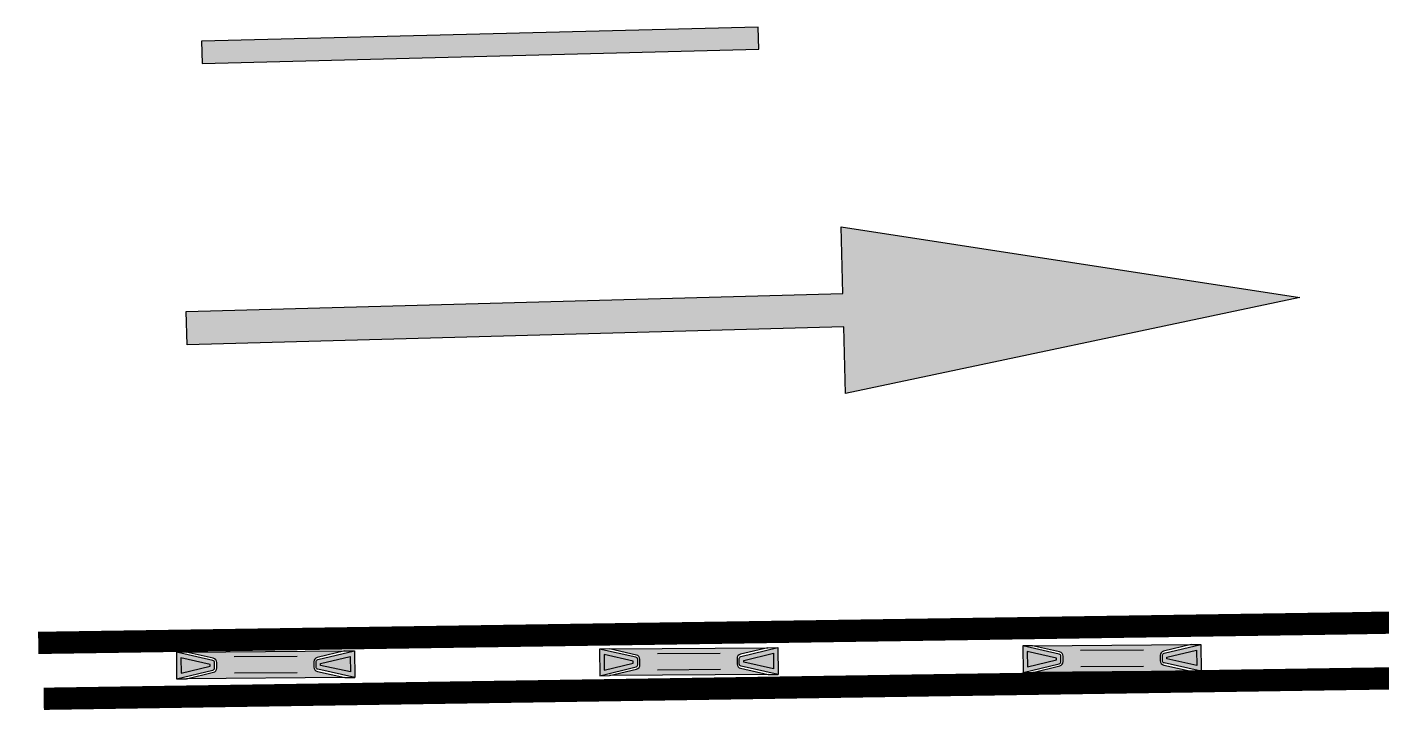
# Model space of a CAD drawing. Header units: metres. Extents: x 668617 to 675126, y 2286318 to 2293677.
# Drawn here: x 670077.86 to 670083.95, y 2287229.75 to 2287232.82 of the extents above; entities that cross this region are included whole.
import ezdxf

# ---------------------------------------------------------------- set-up
doc = ezdxf.new("R2010")
doc.units = ezdxf.units.M
doc.header["$MEASUREMENT"] = 0
for name, color, linetype in [('DMTG-D-CONFIBUS', 1, 'Continuous'), ('DMTG-SH-FLECHA FRENTE', 252, 'Continuous'), ('DMTG-SH-LINEA DISCONTINUA', 252, 'Continuous'), ('DMTG-SH-LINEA DOBLE', 252, 'Continuous')]:
    doc.layers.add(name, color=color, linetype=linetype)

# ---------------------------------------------------------------- blocks, each defined once
blk = doc.blocks.new('*U158')
blk.add_hatch(color=252).paths.add_polyline_path([(87.4762, 2.0376), (89.9755, 2.0973), (89.9732, 2.1972), (87.4739, 2.1376)])
blk.add_lwpolyline([(87.4762, 2.0376), (89.9755, 2.0973), (89.9732, 2.1972), (87.4739, 2.1376)], close=True)
blk = doc.blocks.new('*U60')
blk.add_hatch(color=252).paths.add_polyline_path([(-2.0629, 9.7883), (-2.4379, 7.7383), (-2.1379, 7.7383), (-2.1379, 4.7883), (-1.9879, 4.7883), (-1.9879, 7.7383), (-1.6879, 7.7383)])
at = {"color": 252}
blk.add_lwpolyline([(-2.0629, 9.7883), (-2.4379, 7.7383), (-2.1379, 7.7383), (-2.1379, 4.7883), (-1.9879, 4.7883), (-1.9879, 7.7383), (-1.6879, 7.7383), (-2.0629, 9.7883)], dxfattribs=at)
blk = doc.blocks.new('*U26')
at = {"ltscale": 0.1, "true_color": 0xf8d731}
h = blk.add_hatch(color=40, dxfattribs=at)
h.dxf.hatch_style = 1
h.paths.add_polyline_path([(0, -0.115), (0, -0.235), (0.1628, -0.1968, 0.348227), (0.1705, -0.1871), (0.1705, -0.1629, 0.348227), (0.1628, -0.1532)])
h.paths.add_polyline_path([(0.1505, -0.1709), (0.1505, -0.1791), (0.02, -0.2098), (0.02, -0.1402)], flags=16)
h = blk.add_hatch(color=40, dxfattribs=at)
h.dxf.hatch_style = 1
h.set_gradient(color1=(248, 153, 30), color2=(248, 215, 49), rotation=90, name='CYLINDER')
h.paths.add_polyline_path([(0.7555, -0.235), (0.6321, -0.2065, -0.349253), (0.6166, -0.187), (0.6166, -0.163, -0.000038), (0.6166, -0.163, -0.349253), (0.6321, -0.1435), (0.7555, -0.115), (0.0438, -0.115), (0.1651, -0.1435, -0.348227), (0.1805, -0.1629), (0.1805, -0.1871, -0.348227), (0.1651, -0.2065), (0.0438, -0.235)])
h = blk.add_hatch(color=40, dxfattribs=at)
h.dxf.hatch_style = 1
h.paths.add_polyline_path([(0.6344, -0.1532, 0.349253), (0.6266, -0.163), (0.6266, -0.187, 0.349253), (0.6344, -0.1968), (0.8, -0.235), (0.8, -0.115)])
h.paths.add_polyline_path([(0.78, -0.1401), (0.6466, -0.1709), (0.6466, -0.1791), (0.78, -0.2099)], flags=16)
at = {"lineweight": 60}
h = blk.add_hatch(color=72, dxfattribs=at)
h.dxf.hatch_style = 1
h.paths.add_polyline_path([(0.02, -0.2098), (0.1505, -0.1791), (0.1505, -0.1709), (0.02, -0.1402)])
h = blk.add_hatch(color=22, dxfattribs=at)
h.dxf.hatch_style = 1
h.paths.add_polyline_path([(0.6466, -0.1791), (0.78, -0.2099), (0.78, -0.1401), (0.6466, -0.1709)])
at = {"color": 40, "true_color": 0xf8d731}
for points in [[(0, -0.115), (0, -0.235), (0.1628, -0.1968, 0.348227), (0.1705, -0.1871), (0.1705, -0.1629, 0.348227), (0.1628, -0.1532)], [(0.6166, -0.163), (0.6166, -0.187, 0.349253), (0.6321, -0.2065), (0.7555, -0.235), (0.0438, -0.235), (0.1651, -0.2065, 0.348227), (0.1805, -0.1871), (0.1805, -0.1629, 0.348227), (0.1651, -0.1435), (0.0438, -0.115), (0.7555, -0.115), (0.6321, -0.1435, 0.349253), (0.6166, -0.163, 0.000038)], [(0.8, -0.235), (0.6344, -0.1968, -0.349253), (0.6266, -0.187), (0.6266, -0.163, -0.349253), (0.6344, -0.1532), (0.8, -0.115)]]:
    blk.add_lwpolyline(points, format="xyb", close=True, dxfattribs=at)
for points in [[(0.0438, -0.115), (0, -0.115)], [(0.7555, -0.115), (0.8, -0.115)], [(0, -0.235), (0.0438, -0.235)], [(0.7555, -0.235), (0.8, -0.235)]]:
    blk.add_lwpolyline(points, dxfattribs=at)
for points in [[(0.02, -0.1402), (0.02, -0.2098), (0.1505, -0.1791), (0.1505, -0.1709)], [(0.78, -0.2099), (0.6466, -0.1791), (0.6466, -0.1709), (0.78, -0.1401)]]:
    blk.add_lwpolyline(points, close=True, dxfattribs=at)
at = {"color": 1, "ltscale": 0.1}
for points in [[(0.5413, -0.1386), (0.2593, -0.1386)], [(0.5413, -0.2114), (0.2593, -0.2114)]]:
    blk.add_lwpolyline(points, dxfattribs=at)

msp = doc.modelspace()

# ---------------------------------------------------------------- linework, layer by layer
at = {"layer": 'DMTG-SH-LINEA DOBLE', "const_width": 0.1}
for points in [[(670077.91257, 2287230.05533), (670083.82613, 2287230.14362), (670104.7439, 2287230.52436), (670123.68878, 2287231.00714)], [(670077.93705, 2287229.80422), (670083.8298, 2287229.89365), (670096.53348, 2287230.07487), (670123.69389, 2287230.7574)]]:
    msp.add_lwpolyline(points, dxfattribs=at)

# ---------------------------------------------------------------- block references
at = {"layer": 'DMTG-D-CONFIBUS', "rotation": 0.4359095836812404}
for p in [(670078.53223, 2287230.12866), (670080.43218, 2287230.14293), (670082.33212, 2287230.1572)]:
    msp.add_blockref('*U26', p, dxfattribs=at)
at = {"layer": 'DMTG-SH-FLECHA FRENTE', "xscale": -1, "rotation": 271.5762150989801}
msp.add_blockref('*U60', (670073.73525, 2287233.39981), dxfattribs=at)
at = {"layer": 'DMTG-SH-LINEA DISCONTINUA', "rotation": 180.0955938222612}
msp.add_blockref('*U158', (670168.61768, 2287235.00569), dxfattribs=at)

doc.saveas('drawing.dxf')
